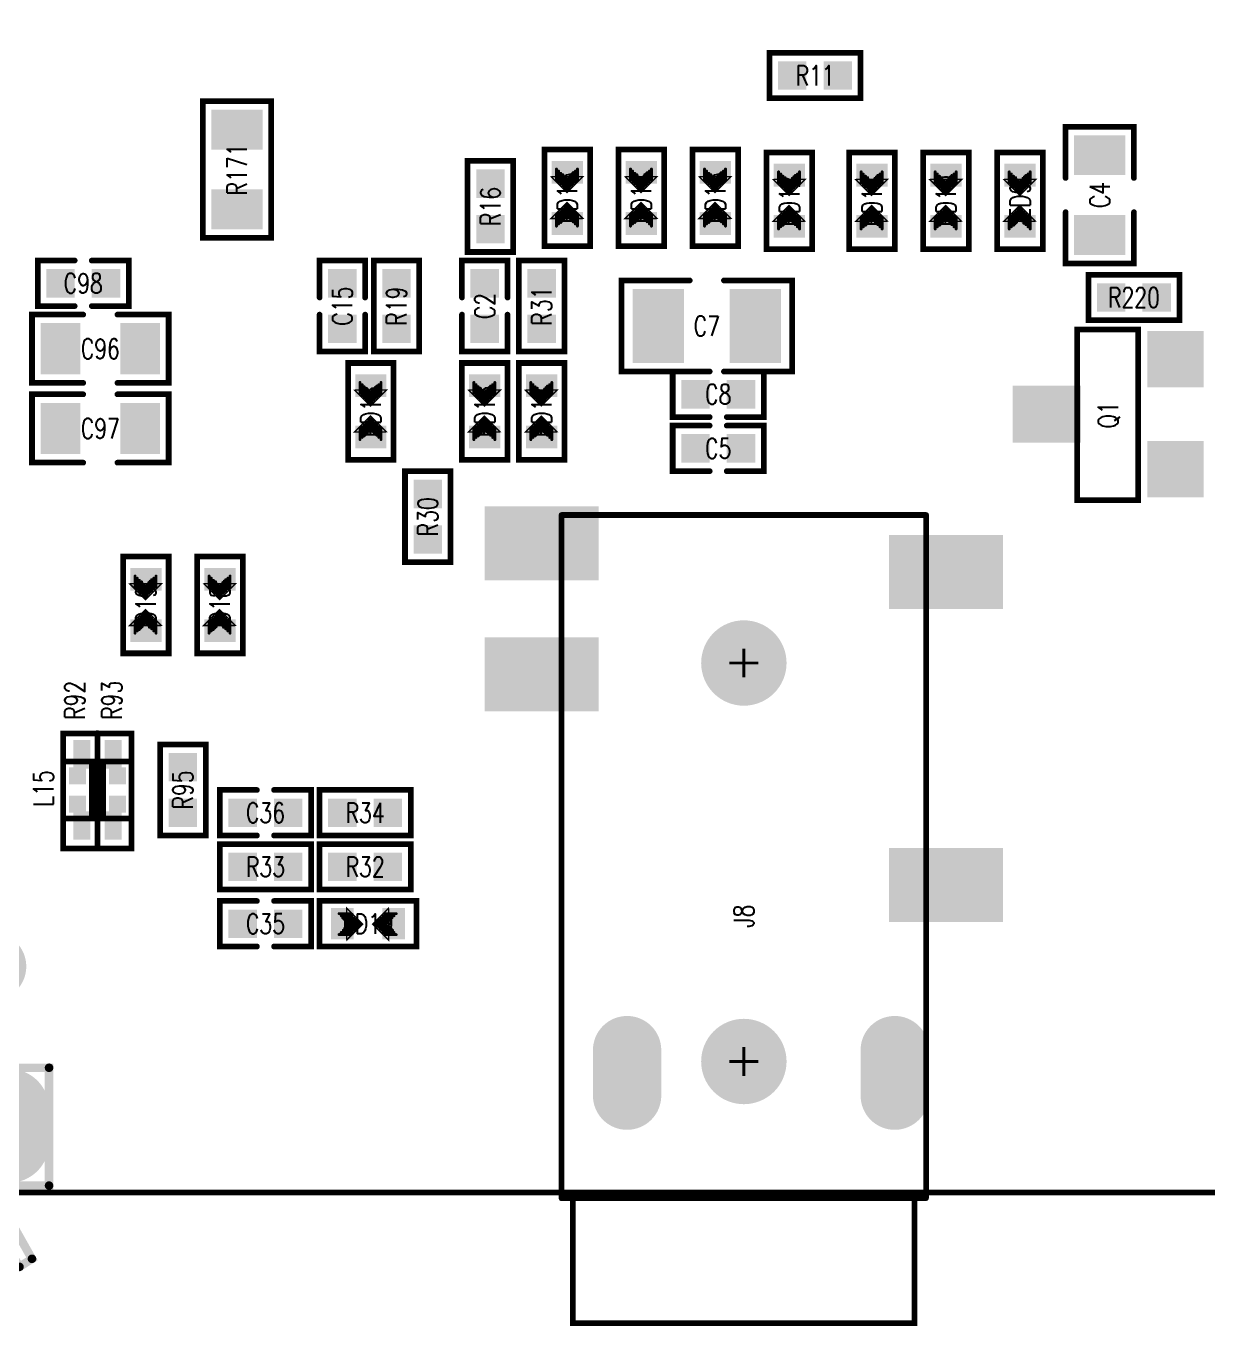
# Model space of a CAD drawing. Extents: x -4 to 157, y -7 to 87.
# Drawn here: x 108.4 to 129.15, y -5.87 to 16.97 of the extents above; entities that cross this region are included whole.
import ezdxf
from ezdxf.enums import TextEntityAlignment as Align

# ---------------------------------------------------------------- set-up
doc = ezdxf.new("R2010")
doc.units = 0
doc.linetypes.add('TRMIDX_0', pattern=[2, 1, 1])
doc.linetypes.add('TRMIDX_1', pattern=[2, 1, 1])
for name, color, linetype in [('BOARD_OUTLINE_00', 254, 'CONTINUOUS'), ('DRIL_NPLTE_THRU_01', 3, 'CONTINUOUS'), ('DRIL_NPLTE_THRU_02', 171, 'CONTINUOUS'), ('DRIL_NPLTE_THRU_03', 222, 'CONTINUOUS'), ('DRIL_NPLTE_THRU_04', 2, 'CONTINUOUS'), ('DRIL_PLTE_THRU_01', 3, 'CONTINUOUS'), ('DRIL_PLTE_THRU_02', 171, 'CONTINUOUS'), ('DRIL_PLTE_THRU_03', 222, 'CONTINUOUS'), ('DRIL_PLTE_THRU_04', 2, 'CONTINUOUS'), ('DRIL_SYMBOL', 254, 'CONTINUOUS'), ('PADS_BOT', 56, 'CONTINUOUS'), ('PADS_INNER', 96, 'CONTINUOUS'), ('PADS_TOP', 96, 'CONTINUOUS'), ('PART_NAME_126', 6, 'CONTINUOUS'), ('PART_TOP_2DLINE_126', 255, 'CONTINUOUS'), ('PART_TOP_COPPER_01', 255, 'CONTINUOUS')]:
    doc.layers.add(name, color=color, linetype=linetype)
doc.styles.add('W0$05', font='simplex', dxfattribs={"width": 0.75})

# ---------------------------------------------------------------- blocks, each defined once
blk = doc.blocks.new('BOARD_5')
at = {"layer": 'BOARD_OUTLINE_00', "const_width": 0.1}
blk.add_lwpolyline([(0, -3.5, -0.414214), (3.5, 0), (156.51, 0, -0.414214), (160.01, -3.5), (160.01, -86.52, -0.414214), (156.51, -90.02), (3.5, -90.02, -0.414214), (0, -86.52)], format="xyb", close=True, dxfattribs=at)
blk = doc.blocks.new('SMOOTH_0$1')
at = {"const_width": 0.05}
blk.add_lwpolyline([(-0.025, 0, 1), (0.025, 0, 1)], format="xyb", close=True, dxfattribs=at)
blk = doc.blocks.new('PART_BODY_TOP_275')
at = {"layer": 'PART_TOP_2DLINE_126', "const_width": 0.1}
for points in [[(-0.15, 0.4), (-0.8, 0.4), (-0.8, -0.4), (-0.15, -0.4)], [(0.15, -0.4), (0.8, -0.4), (0.8, 0.4), (0.15, 0.4)]]:
    blk.add_lwpolyline(points, dxfattribs=at)
at = {"layer": 'PART_TOP_2DLINE_126'}
for p in [(-0.8, 0.4), (-0.15, 0.4), (0.15, 0.4), (0.8, 0.4), (-0.8, -0.4), (-0.15, -0.4), (0.15, -0.4), (0.8, -0.4)]:
    blk.add_blockref('SMOOTH_0$1', p, dxfattribs=at)
blk = doc.blocks.new('DRIL_HOLE_0')
blk.add_lwpolyline([(0, 0, 1), (0, 0, 1)], format="xyb", close=True)
blk = doc.blocks.new('PAD_0')
blk.add_lwpolyline([(0, 0, 1), (0, 0, 1)], format="xyb", close=True)
blk = doc.blocks.new('PAD_11')
at = {"const_width": 0.5}
blk.add_lwpolyline([(-0.25, 0), (0.25, 0)], dxfattribs=at)
blk = doc.blocks.new('STK_TOP_7')
at = {"layer": 'DRIL_PLTE_THRU_01'}
blk.add_blockref('DRIL_HOLE_0', (0, 0), dxfattribs=at)
at = {"layer": 'DRIL_PLTE_THRU_02'}
blk.add_blockref('DRIL_HOLE_0', (0, 0), dxfattribs=at)
at = {"layer": 'DRIL_PLTE_THRU_03'}
blk.add_blockref('DRIL_HOLE_0', (0, 0), dxfattribs=at)
at = {"layer": 'DRIL_PLTE_THRU_04'}
blk.add_blockref('DRIL_HOLE_0', (0, 0), dxfattribs=at)
at = {"layer": 'PADS_BOT'}
blk.add_blockref('PAD_0', (0, 0), dxfattribs=at)
at = {"layer": 'PADS_INNER'}
blk.add_blockref('PAD_0', (0, 0), dxfattribs=at)
at = {"layer": 'PADS_TOP'}
blk.add_blockref('PAD_11', (0, 0), dxfattribs=at)
blk = doc.blocks.new('SYM_TOP_5')
for name, p in [('STK_TOP_7', (-0.4, 0)), ('PART_BODY_TOP_275', (0, 0)), ('STK_TOP_7', (0.4, 0))]:
    blk.add_blockref(name, p)
blk = doc.blocks.new('PART_TOP_78')
blk.add_blockref('SYM_TOP_5', (0, 0))
at = {"layer": 'PART_NAME_126', "style": 'W0$05', "width": 0.75}
blk.add_text('C35', height=0.35, rotation=180, dxfattribs=at).set_placement((0, 0), align=Align.MIDDLE_CENTER)
blk = doc.blocks.new('PART_TOP_79')
blk.add_blockref('SYM_TOP_5', (0, 0))
at = {"layer": 'PART_NAME_126', "style": 'W0$05', "width": 0.75}
blk.add_text('C36', height=0.35, rotation=180, dxfattribs=at).set_placement((0, 0), align=Align.MIDDLE_CENTER)
blk = doc.blocks.new('PART_BODY_TOP_278')
at = {"layer": 'PART_TOP_2DLINE_126', "const_width": 0.1}
for points in [[(-0.3, 0.6), (-1.2, 0.6), (-1.2, -0.6), (-0.3, -0.6)], [(0.3, -0.6), (1.2, -0.6), (1.2, 0.6), (0.3, 0.6)]]:
    blk.add_lwpolyline(points, dxfattribs=at)
at = {"layer": 'PART_TOP_2DLINE_126'}
for p in [(-1.2, 0.6), (-0.3, 0.6), (0.3, 0.6), (1.2, 0.6), (-1.2, -0.6), (-0.3, -0.6), (0.3, -0.6), (1.2, -0.6)]:
    blk.add_blockref('SMOOTH_0$1', p, dxfattribs=at)
blk = doc.blocks.new('PAD_14')
at = {"const_width": 0.7}
blk.add_lwpolyline([(-0.45, 0), (0.45, 0)], dxfattribs=at)
blk = doc.blocks.new('STK_TOP_10')
at = {"layer": 'DRIL_PLTE_THRU_01'}
blk.add_blockref('DRIL_HOLE_0', (0, 0), dxfattribs=at)
at = {"layer": 'DRIL_PLTE_THRU_02'}
blk.add_blockref('DRIL_HOLE_0', (0, 0), dxfattribs=at)
at = {"layer": 'DRIL_PLTE_THRU_03'}
blk.add_blockref('DRIL_HOLE_0', (0, 0), dxfattribs=at)
at = {"layer": 'DRIL_PLTE_THRU_04'}
blk.add_blockref('DRIL_HOLE_0', (0, 0), dxfattribs=at)
at = {"layer": 'PADS_BOT'}
blk.add_blockref('PAD_0', (0, 0), dxfattribs=at)
at = {"layer": 'PADS_INNER'}
blk.add_blockref('PAD_0', (0, 0), dxfattribs=at)
at = {"layer": 'PADS_TOP', "rotation": 90}
blk.add_blockref('PAD_14', (0, 0), dxfattribs=at)
blk = doc.blocks.new('SYM_TOP_8')
for name, p in [('STK_TOP_10', (-0.7, 0)), ('STK_TOP_10', (0.7, 0)), ('PART_BODY_TOP_278', (0, 0))]:
    blk.add_blockref(name, p)
blk = doc.blocks.new('PART_TOP_83')
blk.add_blockref('SYM_TOP_8', (0, 0))
at = {"layer": 'PART_NAME_126', "style": 'W0$05', "width": 0.75}
blk.add_text('C4', height=0.35, dxfattribs=at).set_placement((0, 0), align=Align.MIDDLE_CENTER)
blk = doc.blocks.new('PART_TOP_94')
blk.add_blockref('SYM_TOP_5', (0, 0))
at = {"layer": 'PART_NAME_126', "style": 'W0$05', "width": 0.75}
blk.add_text('C5', height=0.35, rotation=180, dxfattribs=at).set_placement((0, 0), align=Align.MIDDLE_CENTER)
blk = doc.blocks.new('PART_BODY_TOP_280')
at = {"layer": 'PART_TOP_2DLINE_126', "const_width": 0.1}
for points in [[(-0.3, 0.8), (-1.5, 0.8), (-1.5, -0.8), (-0.3, -0.8)], [(0.3, 0.8), (1.5, 0.8), (1.5, -0.8), (0.3, -0.8)]]:
    blk.add_lwpolyline(points, dxfattribs=at)
at = {"layer": 'PART_TOP_2DLINE_126'}
for p in [(-1.5, 0.8), (-0.3, 0.8), (0.3, 0.8), (1.5, 0.8), (-1.5, -0.8), (-0.3, -0.8), (0.3, -0.8), (1.5, -0.8)]:
    blk.add_blockref('SMOOTH_0$1', p, dxfattribs=at)
blk = doc.blocks.new('PAD_15')
at = {"const_width": 0.9}
blk.add_lwpolyline([(-0.65, 0), (0.65, 0)], dxfattribs=at)
blk = doc.blocks.new('STK_TOP_12')
at = {"layer": 'DRIL_PLTE_THRU_01'}
blk.add_blockref('DRIL_HOLE_0', (0, 0), dxfattribs=at)
at = {"layer": 'DRIL_PLTE_THRU_02'}
blk.add_blockref('DRIL_HOLE_0', (0, 0), dxfattribs=at)
at = {"layer": 'DRIL_PLTE_THRU_03'}
blk.add_blockref('DRIL_HOLE_0', (0, 0), dxfattribs=at)
at = {"layer": 'DRIL_PLTE_THRU_04'}
blk.add_blockref('DRIL_HOLE_0', (0, 0), dxfattribs=at)
at = {"layer": 'PADS_BOT'}
blk.add_blockref('PAD_0', (0, 0), dxfattribs=at)
at = {"layer": 'PADS_INNER'}
blk.add_blockref('PAD_0', (0, 0), dxfattribs=at)
at = {"layer": 'PADS_TOP', "rotation": 90}
blk.add_blockref('PAD_15', (0, 0), dxfattribs=at)
blk = doc.blocks.new('SYM_TOP_10')
for name, p in [('STK_TOP_12', (-0.85, 0)), ('STK_TOP_12', (0.85, 0)), ('PART_BODY_TOP_280', (0, 0))]:
    blk.add_blockref(name, p)
blk = doc.blocks.new('PART_TOP_110')
blk.add_blockref('SYM_TOP_10', (0, 0))
at = {"layer": 'PART_NAME_126', "style": 'W0$05', "width": 0.75}
blk.add_text('C7', height=0.35, rotation=180, dxfattribs=at).set_placement((0, 0), align=Align.MIDDLE_CENTER)
blk = doc.blocks.new('PART_TOP_113')
blk.add_blockref('SYM_TOP_5', (0, 0))
at = {"layer": 'PART_NAME_126', "style": 'W0$05', "width": 0.75}
blk.add_text('C8', height=0.35, rotation=180, dxfattribs=at).set_placement((0, 0), align=Align.MIDDLE_CENTER)
blk = doc.blocks.new('PART_TOP_127')
blk.add_blockref('SYM_TOP_8', (0, 0))
at = {"layer": 'PART_NAME_126', "style": 'W0$05', "width": 0.75}
blk.add_text('C96', height=0.35, dxfattribs=at).set_placement((0, 0), align=Align.MIDDLE_CENTER)
blk = doc.blocks.new('PART_TOP_128')
blk.add_blockref('SYM_TOP_8', (0, 0))
at = {"layer": 'PART_NAME_126', "style": 'W0$05', "width": 0.75}
blk.add_text('C97', height=0.35, dxfattribs=at).set_placement((0, 0), align=Align.MIDDLE_CENTER)
blk = doc.blocks.new('PART_TOP_129')
blk.add_blockref('SYM_TOP_5', (0, 0))
at = {"layer": 'PART_NAME_126', "style": 'W0$05', "width": 0.75}
blk.add_text('C98', height=0.35, dxfattribs=at).set_placement((0, 0), align=Align.MIDDLE_CENTER)
blk = doc.blocks.new('SMOOTH_0$0254')
at = {"const_width": 0.0127}
blk.add_lwpolyline([(-0.00635, 0, 1), (0.00635, 0, 1)], format="xyb", close=True, dxfattribs=at)
blk = doc.blocks.new('SMOOTH_0$0508')
at = {"const_width": 0.0254}
blk.add_lwpolyline([(-0.0127, 0, 1), (0.0127, 0, 1)], format="xyb", close=True, dxfattribs=at)
blk = doc.blocks.new('PART_BODY_TOP_283')
at = {"layer": 'PART_TOP_2DLINE_126', "const_width": 0.1}
blk.add_lwpolyline([(0.85, -0.4), (0.85, 0.4), (-0.85, 0.4), (-0.85, -0.4)], close=True, dxfattribs=at)
at = {"layer": 'PART_TOP_COPPER_01', "linetype": 'TRMIDX_0', "const_width": 0.0254}
for points in [[(-0.3556, -0.2667), (-0.08255, 0.00635), (-0.36195, 0.28575), (-0.36195, -0.254), (-0.3556, -0.254)], [(-0.3048, -0.1651), (-0.1397, 0), (-0.31115, 0.17145), (-0.31115, -0.1524), (-0.3048, -0.1524)]]:
    blk.add_lwpolyline(points, close=True, dxfattribs=at)
at = {"layer": 'PART_TOP_COPPER_01', "linetype": 'TRMIDX_1', "const_width": 0.0254}
for points in [[(0.3683, 0.2794), (0.09525, 0.00635), (0.37465, -0.27305), (0.37465, 0.2667), (0.3683, 0.2667)], [(0.3175, 0.1778), (0.1524, 0.0127), (0.32385, -0.15875), (0.32385, 0.1651), (0.3175, 0.1651)]]:
    blk.add_lwpolyline(points, close=True, dxfattribs=at)
at = {"layer": 'PART_TOP_COPPER_01', "linetype": 'TRMIDX_0', "const_width": 0.0508}
for points in [[(-0.3048, 0.1905), (-0.4953, 0.1905)], [(-0.2667, 0.1524), (-0.4572, 0.1524)], [(-0.2413, 0.1143), (-0.4318, 0.1143)], [(-0.2159, 0.0889), (-0.4064, 0.0889)], [(-0.1905, 0.0635), (-0.381, 0.0635)], [(-0.1524, 0.0381), (-0.3429, 0.0381)], [(-0.1397, -0.0127), (-0.3302, -0.0127)], [(-0.127, 0.0127), (-0.3175, 0.0127)], [(-0.3048, -0.1778), (-0.4953, -0.1778)], [(-0.2667, -0.1397), (-0.4572, -0.1397)], [(-0.2286, -0.1016), (-0.4191, -0.1016)], [(-0.2032, -0.0635), (-0.3937, -0.0635)], [(-0.1651, -0.0381), (-0.3556, -0.0381)]]:
    blk.add_lwpolyline(points, dxfattribs=at)
at = {"layer": 'PART_TOP_COPPER_01', "linetype": 'TRMIDX_1', "const_width": 0.0508}
for points in [[(0.1397, 0), (0.3302, 0)], [(0.1524, 0.0254), (0.3429, 0.0254)], [(0.1651, -0.0254), (0.3556, -0.0254)], [(0.1778, 0.0508), (0.3683, 0.0508)], [(0.2159, 0.0762), (0.4064, 0.0762)], [(0.2413, 0.1143), (0.4318, 0.1143)], [(0.2794, 0.1524), (0.4699, 0.1524)], [(0.3175, 0.1905), (0.508, 0.1905)], [(0.2032, -0.0508), (0.3937, -0.0508)], [(0.2286, -0.0762), (0.4191, -0.0762)], [(0.254, -0.1016), (0.4445, -0.1016)], [(0.2794, -0.1397), (0.4699, -0.1397)], [(0.3175, -0.1778), (0.508, -0.1778)]]:
    blk.add_lwpolyline(points, dxfattribs=at)
at = {"layer": 'PART_TOP_2DLINE_126'}
for p in [(-0.85, 0.4), (0.85, 0.4), (-0.85, -0.4), (0.85, -0.4)]:
    blk.add_blockref('SMOOTH_0$1', p, dxfattribs=at)
at = {"layer": 'PART_TOP_COPPER_01'}
for name, p in [('SMOOTH_0$0254', (-0.36195, 0.28575)), ('SMOOTH_0$0254', (0.3683, 0.2794)), ('SMOOTH_0$0254', (0.3683, 0.2667)), ('SMOOTH_0$0254', (0.37465, 0.2667)), ('SMOOTH_0$0508', (-0.4953, 0.1905)), ('SMOOTH_0$0508', (-0.4572, 0.1524)), ('SMOOTH_0$0508', (-0.4318, 0.1143)), ('SMOOTH_0$0508', (-0.4064, 0.0889)), ('SMOOTH_0$0508', (-0.381, 0.0635)), ('SMOOTH_0$0508', (-0.3429, 0.0381)), ('SMOOTH_0$0508', (-0.3302, -0.0127)), ('SMOOTH_0$0508', (-0.3175, 0.0127)), ('SMOOTH_0$0508', (-0.3048, 0.1905)), ('SMOOTH_0$0254', (-0.31115, 0.17145)), ('SMOOTH_0$0508', (-0.2667, 0.1524)), ('SMOOTH_0$0508', (-0.2413, 0.1143)), ('SMOOTH_0$0508', (-0.2159, 0.0889)), ('SMOOTH_0$0508', (-0.1905, 0.0635)), ('SMOOTH_0$0508', (-0.1524, 0.0381)), ('SMOOTH_0$0508', (-0.1397, -0.0127)), ('SMOOTH_0$0508', (-0.127, 0.0127)), ('SMOOTH_0$0254', (-0.1397, 0)), ('SMOOTH_0$0254', (-0.08255, 0.00635)), ('SMOOTH_0$0254', (0.09525, 0.00635)), ('SMOOTH_0$0508', (0.1397, 0)), ('SMOOTH_0$0508', (0.1524, 0.0254)), ('SMOOTH_0$0254', (0.1524, 0.0127)), ('SMOOTH_0$0508', (0.1651, -0.0254)), ('SMOOTH_0$0508', (0.1778, 0.0508)), ('SMOOTH_0$0508', (0.2159, 0.0762)), ('SMOOTH_0$0508', (0.2413, 0.1143)), ('SMOOTH_0$0508', (0.2794, 0.1524)), ('SMOOTH_0$0508', (0.3175, 0.1905)), ('SMOOTH_0$0254', (0.3175, 0.1778)), ('SMOOTH_0$0254', (0.3175, 0.1651)), ('SMOOTH_0$0508', (0.3302, 0)), ('SMOOTH_0$0254', (0.32385, 0.1651)), ('SMOOTH_0$0508', (0.3429, 0.0254)), ('SMOOTH_0$0508', (0.3556, -0.0254)), ('SMOOTH_0$0508', (0.3683, 0.0508)), ('SMOOTH_0$0508', (0.4064, 0.0762)), ('SMOOTH_0$0508', (0.4318, 0.1143)), ('SMOOTH_0$0508', (0.4699, 0.1524)), ('SMOOTH_0$0508', (0.508, 0.1905)), ('SMOOTH_0$0508', (-0.4953, -0.1778)), ('SMOOTH_0$0508', (-0.4572, -0.1397)), ('SMOOTH_0$0508', (-0.4191, -0.1016)), ('SMOOTH_0$0508', (-0.3937, -0.0635)), ('SMOOTH_0$0508', (-0.3556, -0.0381)), ('SMOOTH_0$0508', (-0.3048, -0.1778)), ('SMOOTH_0$0254', (-0.31115, -0.1524)), ('SMOOTH_0$0254', (-0.3048, -0.1524)), ('SMOOTH_0$0254', (-0.3048, -0.1651)), ('SMOOTH_0$0508', (-0.2667, -0.1397)), ('SMOOTH_0$0508', (-0.2286, -0.1016)), ('SMOOTH_0$0508', (-0.2032, -0.0635)), ('SMOOTH_0$0508', (-0.1651, -0.0381)), ('SMOOTH_0$0508', (0.2032, -0.0508)), ('SMOOTH_0$0508', (0.2286, -0.0762)), ('SMOOTH_0$0508', (0.254, -0.1016)), ('SMOOTH_0$0508', (0.2794, -0.1397)), ('SMOOTH_0$0508', (0.3175, -0.1778)), ('SMOOTH_0$0254', (0.32385, -0.15875)), ('SMOOTH_0$0508', (0.3937, -0.0508)), ('SMOOTH_0$0508', (0.4191, -0.0762)), ('SMOOTH_0$0508', (0.4445, -0.1016)), ('SMOOTH_0$0508', (0.4699, -0.1397)), ('SMOOTH_0$0508', (0.508, -0.1778)), ('SMOOTH_0$0254', (-0.36195, -0.254)), ('SMOOTH_0$0254', (-0.3556, -0.254)), ('SMOOTH_0$0254', (-0.3556, -0.2667)), ('SMOOTH_0$0254', (0.37465, -0.27305))]:
    blk.add_blockref(name, p, dxfattribs=at)
blk = doc.blocks.new('PAD_18')
at = {"const_width": 0.4}
blk.add_lwpolyline([(-0.275, 0), (0.275, 0)], dxfattribs=at)
blk = doc.blocks.new('STK_TOP_15')
at = {"layer": 'DRIL_PLTE_THRU_01'}
blk.add_blockref('DRIL_HOLE_0', (0, 0), dxfattribs=at)
at = {"layer": 'DRIL_PLTE_THRU_02'}
blk.add_blockref('DRIL_HOLE_0', (0, 0), dxfattribs=at)
at = {"layer": 'DRIL_PLTE_THRU_03'}
blk.add_blockref('DRIL_HOLE_0', (0, 0), dxfattribs=at)
at = {"layer": 'DRIL_PLTE_THRU_04'}
blk.add_blockref('DRIL_HOLE_0', (0, 0), dxfattribs=at)
at = {"layer": 'PADS_BOT'}
blk.add_blockref('PAD_0', (0, 0), dxfattribs=at)
at = {"layer": 'PADS_INNER'}
blk.add_blockref('PAD_0', (0, 0), dxfattribs=at)
at = {"layer": 'PADS_TOP', "rotation": 90}
blk.add_blockref('PAD_18', (0, 0), dxfattribs=at)
blk = doc.blocks.new('SYM_TOP_13')
for name, p in [('STK_TOP_15', (-0.45, 0)), ('STK_TOP_15', (0.45, 0)), ('PART_BODY_TOP_283', (0, 0))]:
    blk.add_blockref(name, p)
blk = doc.blocks.new('PART_TOP_141')
blk.add_blockref('SYM_TOP_13', (0, 0))
at = {"layer": 'PART_NAME_126', "style": 'W0$05', "width": 0.75}
blk.add_text('D18', height=0.35, dxfattribs=at).set_placement((0, 0), align=Align.MIDDLE_CENTER)
blk = doc.blocks.new('PART_TOP_142')
blk.add_blockref('SYM_TOP_13', (0, 0))
at = {"layer": 'PART_NAME_126', "style": 'W0$05', "width": 0.75}
blk.add_text('D19', height=0.35, dxfattribs=at).set_placement((0, 0), align=Align.MIDDLE_CENTER)
blk = doc.blocks.new('PART_TOP_180')
blk.add_blockref('SYM_TOP_13', (0, 0))
at = {"layer": 'PART_NAME_126', "style": 'W0$05', "width": 0.75}
blk.add_text('ED16', height=0.35, dxfattribs=at).set_placement((0, 0), align=Align.MIDDLE_CENTER)
blk = doc.blocks.new('PART_TOP_181')
blk.add_blockref('SYM_TOP_13', (0, 0))
at = {"layer": 'PART_NAME_126', "style": 'W0$05', "width": 0.75}
blk.add_text('ED17', height=0.35, dxfattribs=at).set_placement((0, 0), align=Align.MIDDLE_CENTER)
blk = doc.blocks.new('PART_TOP_182')
blk.add_blockref('SYM_TOP_13', (0, 0))
at = {"layer": 'PART_NAME_126', "style": 'W0$05', "width": 0.75}
blk.add_text('ED18', height=0.35, dxfattribs=at).set_placement((0, 0), align=Align.MIDDLE_CENTER)
blk = doc.blocks.new('PART_TOP_183')
blk.add_blockref('SYM_TOP_13', (0, 0))
at = {"layer": 'PART_NAME_126', "style": 'W0$05', "width": 0.75}
blk.add_text('ED19', height=0.35, rotation=180, dxfattribs=at).set_placement((0, 0), align=Align.MIDDLE_CENTER)
blk = doc.blocks.new('SMOOTH_0$15011')
at = {"const_width": 0.0751}
blk.add_lwpolyline([(-0.038, 0, 1), (0.038, 0, 1)], format="xyb", close=True, dxfattribs=at)
blk = doc.blocks.new('PART_BODY_TOP_296')
at = {"layer": 'PART_TOP_2DLINE_126', "const_width": 0.15}
blk.add_lwpolyline([(-1.601, 1.27, 1), (-1.033, 1.27, 1)], format="xyb", close=True, dxfattribs=at)
blk.add_lwpolyline([(-3.625, -0.01), (3.625, -0.01), (3.625, -1.78), (4.3, -1.78), (4.3, -3.85), (3.625, -3.85), (3.625, -4.51), (-3.625, -4.51), (-3.625, -3.85), (-4.3, -3.85), (-4.3, -1.77), (-3.625, -1.77)], close=True, dxfattribs=at)
blk.add_lwpolyline([(-3.63, -4.54), (-3.95, -5.127), (-3.736, -5.249), (-3.341, -4.55), (-3.112, -4.55), (-3.11, -5.1), (-2.911, -5.25), (2.949, -5.25), (3.14, -5.1), (3.14, -4.542), (3.349, -4.539), (3.78, -5.277), (3.999, -5.136), (3.67, -4.554)], dxfattribs=at)
at = {"layer": 'PART_TOP_2DLINE_126'}
for p in [(-3.625, -0.01), (3.625, -0.01), (-4.3, -1.77), (-3.625, -1.77), (3.625, -1.78), (4.3, -1.78), (-4.3, -3.85), (-3.625, -3.85), (3.625, -3.85), (4.3, -3.85), (-3.63, -4.54), (-3.625, -4.51), (-3.341, -4.55), (-3.112, -4.55), (3.14, -4.542), (3.349, -4.539), (3.625, -4.51), (3.67, -4.554), (-3.95, -5.127), (-3.736, -5.249), (-3.11, -5.1), (-2.911, -5.25), (2.949, -5.25), (3.14, -5.1), (3.78, -5.277), (3.999, -5.136)]:
    blk.add_blockref('SMOOTH_0$15011', p, dxfattribs=at)
blk = doc.blocks.new('PAD_37')
at = {"const_width": 0.4}
blk.add_lwpolyline([(-0.75, 0), (0.75, 0)], dxfattribs=at)
blk = doc.blocks.new('STK_TOP_31')
at = {"layer": 'DRIL_NPLTE_THRU_01'}
blk.add_blockref('DRIL_HOLE_0', (0, 0), dxfattribs=at)
at = {"layer": 'DRIL_NPLTE_THRU_02'}
blk.add_blockref('DRIL_HOLE_0', (0, 0), dxfattribs=at)
at = {"layer": 'DRIL_NPLTE_THRU_03'}
blk.add_blockref('DRIL_HOLE_0', (0, 0), dxfattribs=at)
at = {"layer": 'DRIL_NPLTE_THRU_04'}
blk.add_blockref('DRIL_HOLE_0', (0, 0), dxfattribs=at)
at = {"layer": 'PADS_BOT'}
blk.add_blockref('PAD_0', (0, 0), dxfattribs=at)
at = {"layer": 'PADS_INNER'}
blk.add_blockref('PAD_0', (0, 0), dxfattribs=at)
at = {"layer": 'PADS_TOP', "rotation": 90}
blk.add_blockref('PAD_37', (0, 0), dxfattribs=at)
blk = doc.blocks.new('DRIL_SYMBOL_0$7')
at = {"layer": 'DRIL_SYMBOL', "const_width": 0.0508}
for points in [[(0, -0.254), (0, 0.254)], [(-0.254, 0), (0.254, 0)]]:
    blk.add_lwpolyline(points, dxfattribs=at)
blk = doc.blocks.new('DRIL_HOLE_0$7')
at = {"const_width": 0.35}
blk.add_lwpolyline([(-0.175, 0, 1), (0.175, 0, 1)], format="xyb", close=True, dxfattribs=at)
blk.add_blockref('DRIL_SYMBOL_0$7', (0, 0))
blk = doc.blocks.new('PAD_38')
at = {"const_width": 0.6}
blk.add_lwpolyline([(0, -0.3), (0, -0.3, 1), (0, 0.3), (0, 0.3, 1)], format="xyb", close=True, dxfattribs=at)
blk = doc.blocks.new('STK_TOP_32')
at = {"layer": 'DRIL_PLTE_THRU_01'}
blk.add_blockref('DRIL_HOLE_0$7', (0, 0), dxfattribs=at)
at = {"layer": 'DRIL_PLTE_THRU_02'}
blk.add_blockref('DRIL_HOLE_0$7', (0, 0), dxfattribs=at)
at = {"layer": 'DRIL_PLTE_THRU_03'}
blk.add_blockref('DRIL_HOLE_0$7', (0, 0), dxfattribs=at)
at = {"layer": 'DRIL_PLTE_THRU_04'}
blk.add_blockref('DRIL_HOLE_0$7', (0, 0), dxfattribs=at)
at = {"layer": 'PADS_BOT'}
blk.add_blockref('PAD_38', (0, 0), dxfattribs=at)
at = {"layer": 'PADS_INNER'}
blk.add_blockref('PAD_38', (0, 0), dxfattribs=at)
at = {"layer": 'PADS_TOP'}
blk.add_blockref('PAD_38', (0, 0), dxfattribs=at)
blk = doc.blocks.new('DRIL_SLOT_0004300059000000900')
at = {"const_width": 0.55}
blk.add_lwpolyline([(0.275, -0.2), (0.275, 0.2, 1), (-0.275, 0.2), (-0.275, -0.2, 1)], format="xyb", close=True, dxfattribs=at)
blk = doc.blocks.new('PAD_39')
at = {"const_width": 0.7}
blk.add_lwpolyline([(-0.3, -0.35), (0.3, -0.35, 1), (0.3, 0.35), (-0.3, 0.35, 1)], format="xyb", close=True, dxfattribs=at)
blk = doc.blocks.new('STK_TOP_33')
at = {"layer": 'DRIL_PLTE_THRU_01'}
blk.add_blockref('DRIL_SLOT_0004300059000000900', (0, 0), dxfattribs=at)
at = {"layer": 'DRIL_PLTE_THRU_02'}
blk.add_blockref('DRIL_SLOT_0004300059000000900', (0, 0), dxfattribs=at)
at = {"layer": 'DRIL_PLTE_THRU_03'}
blk.add_blockref('DRIL_SLOT_0004300059000000900', (0, 0), dxfattribs=at)
at = {"layer": 'DRIL_PLTE_THRU_04'}
blk.add_blockref('DRIL_SLOT_0004300059000000900', (0, 0), dxfattribs=at)
at = {"layer": 'PADS_BOT', "rotation": 90}
blk.add_blockref('PAD_39', (0, 0), dxfattribs=at)
at = {"layer": 'PADS_INNER', "rotation": 90}
blk.add_blockref('PAD_39', (0, 0), dxfattribs=at)
at = {"layer": 'PADS_TOP', "rotation": 90}
blk.add_blockref('PAD_39', (0, 0), dxfattribs=at)
blk = doc.blocks.new('PAD_40')
at = {"const_width": 1.5}
blk.add_lwpolyline([(-1, 0), (1, 0)], dxfattribs=at)
blk = doc.blocks.new('STK_TOP_34')
at = {"layer": 'DRIL_NPLTE_THRU_01'}
blk.add_blockref('DRIL_HOLE_0', (0, 0), dxfattribs=at)
at = {"layer": 'DRIL_NPLTE_THRU_02'}
blk.add_blockref('DRIL_HOLE_0', (0, 0), dxfattribs=at)
at = {"layer": 'DRIL_NPLTE_THRU_03'}
blk.add_blockref('DRIL_HOLE_0', (0, 0), dxfattribs=at)
at = {"layer": 'DRIL_NPLTE_THRU_04'}
blk.add_blockref('DRIL_HOLE_0', (0, 0), dxfattribs=at)
at = {"layer": 'PADS_BOT'}
blk.add_blockref('PAD_0', (0, 0), dxfattribs=at)
at = {"layer": 'PADS_INNER'}
blk.add_blockref('PAD_0', (0, 0), dxfattribs=at)
at = {"layer": 'PADS_TOP'}
blk.add_blockref('PAD_40', (0, 0), dxfattribs=at)
blk = doc.blocks.new('PAD_41')
at = {"const_width": 0.35}
blk.add_lwpolyline([(0, -0.175, 1), (0, 0.175, 1)], format="xyb", close=True, dxfattribs=at)
blk = doc.blocks.new('STK_TOP_35')
at = {"layer": 'DRIL_NPLTE_THRU_01'}
blk.add_blockref('DRIL_HOLE_0$7', (0, 0), dxfattribs=at)
at = {"layer": 'DRIL_NPLTE_THRU_02'}
blk.add_blockref('DRIL_HOLE_0$7', (0, 0), dxfattribs=at)
at = {"layer": 'DRIL_NPLTE_THRU_03'}
blk.add_blockref('DRIL_HOLE_0$7', (0, 0), dxfattribs=at)
at = {"layer": 'DRIL_NPLTE_THRU_04'}
blk.add_blockref('DRIL_HOLE_0$7', (0, 0), dxfattribs=at)
at = {"layer": 'PADS_BOT'}
blk.add_blockref('PAD_41', (0, 0), dxfattribs=at)
at = {"layer": 'PADS_INNER'}
blk.add_blockref('PAD_41', (0, 0), dxfattribs=at)
at = {"layer": 'PADS_TOP'}
blk.add_blockref('PAD_41', (0, 0), dxfattribs=at)
blk = doc.blocks.new('SYM_TOP_26')
for name, p in [('PART_BODY_TOP_296', (0, 0)), ('STK_TOP_31', (-1.3, 0.2)), ('STK_TOP_31', (-0.65, 0.2)), ('STK_TOP_31', (0, 0.2)), ('STK_TOP_31', (0.65, 0.2)), ('STK_TOP_31', (1.3, 0.2)), ('STK_TOP_32', (-3.3, 0)), ('STK_TOP_32', (3.3, 0)), ('STK_TOP_35', (-1.95, -0.9)), ('STK_TOP_35', (1.95, -0.9)), ('STK_TOP_33', (-3.6, -2.8)), ('STK_TOP_33', (3.6, -2.8)), ('STK_TOP_34', (-1.6, -2.8)), ('STK_TOP_34', (1.6, -2.8))]:
    blk.add_blockref(name, p)
blk = doc.blocks.new('PART_TOP_193')
blk.add_blockref('SYM_TOP_26', (0, 0))
at = {"layer": 'PART_NAME_126', "style": 'W0$05', "width": 0.75}
blk.add_text('J16', height=0.35, dxfattribs=at).set_placement((0, -1.861594), align=Align.MIDDLE_CENTER)
blk = doc.blocks.new('PART_BODY_TOP_302')
at = {"layer": 'PART_TOP_2DLINE_126', "const_width": 0.1}
for points in [[(-2.403, 3.2), (9.599, 3.2)], [(-2.4, 3.201), (-2.4, -3.197)], [(9.6, 3.201), (9.6, -3.198)], [(-2.39, -3.2), (9.6, -3.2)]]:
    blk.add_lwpolyline(points, dxfattribs=at)
blk.add_lwpolyline([(-4.596, 3.005), (-2.396, 3.005), (-2.396, -2.995), (-4.596, -2.995)], close=True, dxfattribs=at)
at = {"layer": 'PART_TOP_2DLINE_126'}
for p in [(-2.403, 3.2), (-2.4, 3.201), (9.599, 3.2), (9.6, 3.201), (-4.596, 3.005), (-2.396, 3.005), (-4.596, -2.995), (-2.396, -2.995), (-2.4, -3.197), (-2.39, -3.2), (9.6, -3.198), (9.6, -3.2)]:
    blk.add_blockref('SMOOTH_0$1', p, dxfattribs=at)
blk = doc.blocks.new('DRIL_SYMBOL_1$5')
at = {"layer": 'DRIL_SYMBOL', "const_width": 0.0508}
for points in [[(0, -0.254), (0, 0.254)], [(-0.254, 0), (0.254, 0)]]:
    blk.add_lwpolyline(points, dxfattribs=at)
blk = doc.blocks.new('DRIL_HOLE_1$5')
at = {"const_width": 0.75}
blk.add_lwpolyline([(-0.375, 0, 1), (0.375, 0, 1)], format="xyb", close=True, dxfattribs=at)
blk.add_blockref('DRIL_SYMBOL_1$5', (0, 0))
blk = doc.blocks.new('PAD_16')
at = {"const_width": 0.75}
blk.add_lwpolyline([(0, -0.375, 1), (0, 0.375, 1)], format="xyb", close=True, dxfattribs=at)
blk = doc.blocks.new('STK_TOP_50')
at = {"layer": 'DRIL_PLTE_THRU_01'}
blk.add_blockref('DRIL_HOLE_1$5', (0, 0), dxfattribs=at)
at = {"layer": 'DRIL_PLTE_THRU_02'}
blk.add_blockref('DRIL_HOLE_1$5', (0, 0), dxfattribs=at)
at = {"layer": 'DRIL_PLTE_THRU_03'}
blk.add_blockref('DRIL_HOLE_1$5', (0, 0), dxfattribs=at)
at = {"layer": 'DRIL_PLTE_THRU_04'}
blk.add_blockref('DRIL_HOLE_1$5', (0, 0), dxfattribs=at)
at = {"layer": 'PADS_BOT'}
blk.add_blockref('PAD_16', (0, 0), dxfattribs=at)
at = {"layer": 'PADS_INNER'}
blk.add_blockref('PAD_16', (0, 0), dxfattribs=at)
at = {"layer": 'PADS_TOP'}
blk.add_blockref('PAD_16', (0, 0), dxfattribs=at)
blk = doc.blocks.new('DRIL_SLOT_0002700059000000000')
at = {"const_width": 0.3429}
blk.add_lwpolyline([(-0.4064, -0.17145), (0.4064, -0.17145, 1), (0.4064, 0.17145), (-0.4064, 0.17145, 1)], format="xyb", close=True, dxfattribs=at)
blk = doc.blocks.new('PAD_55')
at = {"const_width": 0.4}
blk.add_lwpolyline([(-0.4, -0.2), (0.4, -0.2, 1), (0.4, 0.2), (-0.4, 0.2, 1)], format="xyb", close=True, dxfattribs=at)
blk = doc.blocks.new('PAD_56')
at = {"const_width": 0.6}
blk.add_lwpolyline([(-0.4, -0.3), (0.4, -0.3, 1), (0.4, 0.3), (-0.4, 0.3, 1)], format="xyb", close=True, dxfattribs=at)
blk = doc.blocks.new('STK_TOP_51')
at = {"layer": 'DRIL_PLTE_THRU_01'}
blk.add_blockref('DRIL_SLOT_0002700059000000000', (0, 0), dxfattribs=at)
at = {"layer": 'DRIL_PLTE_THRU_02'}
blk.add_blockref('DRIL_SLOT_0002700059000000000', (0, 0), dxfattribs=at)
at = {"layer": 'DRIL_PLTE_THRU_03'}
blk.add_blockref('DRIL_SLOT_0002700059000000000', (0, 0), dxfattribs=at)
at = {"layer": 'DRIL_PLTE_THRU_04'}
blk.add_blockref('DRIL_SLOT_0002700059000000000', (0, 0), dxfattribs=at)
at = {"layer": 'PADS_BOT'}
blk.add_blockref('PAD_56', (0, 0), dxfattribs=at)
at = {"layer": 'PADS_INNER'}
blk.add_blockref('PAD_55', (0, 0), dxfattribs=at)
at = {"layer": 'PADS_TOP'}
blk.add_blockref('PAD_56', (0, 0), dxfattribs=at)
blk = doc.blocks.new('PAD_57')
at = {"const_width": 1.3}
blk.add_lwpolyline([(-1, 0), (1, 0)], dxfattribs=at)
blk = doc.blocks.new('STK_TOP_49')
at = {"layer": 'DRIL_PLTE_THRU_01'}
blk.add_blockref('DRIL_HOLE_0', (0, 0), dxfattribs=at)
at = {"layer": 'DRIL_PLTE_THRU_02'}
blk.add_blockref('DRIL_HOLE_0', (0, 0), dxfattribs=at)
at = {"layer": 'DRIL_PLTE_THRU_03'}
blk.add_blockref('DRIL_HOLE_0', (0, 0), dxfattribs=at)
at = {"layer": 'DRIL_PLTE_THRU_04'}
blk.add_blockref('DRIL_HOLE_0', (0, 0), dxfattribs=at)
at = {"layer": 'PADS_BOT'}
blk.add_blockref('PAD_0', (0, 0), dxfattribs=at)
at = {"layer": 'PADS_INNER'}
blk.add_blockref('PAD_0', (0, 0), dxfattribs=at)
at = {"layer": 'PADS_TOP', "rotation": 90}
blk.add_blockref('PAD_57', (0, 0), dxfattribs=at)
blk = doc.blocks.new('SYM_TOP_32')
for name, p in [('STK_TOP_49', (6.8, 3.55)), ('STK_TOP_49', (9.1, 3.55)), ('PART_BODY_TOP_302', (0, 0)), ('STK_TOP_51', (-0.2, 2.05)), ('STK_TOP_50', (0, 0)), ('STK_TOP_50', (7, 0)), ('STK_TOP_51', (-0.2, -2.65)), ('STK_TOP_49', (3.1, -3.55)), ('STK_TOP_49', (8.6, -3.55))]:
    blk.add_blockref(name, p)
blk = doc.blocks.new('PART_TOP_198')
blk.add_blockref('SYM_TOP_32', (0, 0))
at = {"layer": 'PART_NAME_126', "style": 'W0$05', "width": 0.75}
blk.add_text('J8', height=0.35, dxfattribs=at).set_placement((2.552, 0), align=Align.MIDDLE_CENTER)
blk = doc.blocks.new('PART_BODY_TOP_309')
at = {"layer": 'PART_TOP_2DLINE_126', "const_width": 0.1}
blk.add_lwpolyline([(1.489, -0.473), (-1.511, -0.473), (-1.511, 0.595), (1.489, 0.595)], close=True, dxfattribs=at)
at = {"layer": 'PART_TOP_2DLINE_126'}
for p in [(-1.511, 0.595), (1.489, 0.595), (-1.511, -0.473), (1.489, -0.473)]:
    blk.add_blockref('SMOOTH_0$1', p, dxfattribs=at)
blk = doc.blocks.new('PAD_63')
at = {"const_width": 0.9906}
blk.add_lwpolyline([(-0.4953, 0), (0.4953, 0)], dxfattribs=at)
blk = doc.blocks.new('STK_TOP_57')
at = {"layer": 'DRIL_PLTE_THRU_01'}
blk.add_blockref('DRIL_HOLE_0', (0, 0), dxfattribs=at)
at = {"layer": 'DRIL_PLTE_THRU_02'}
blk.add_blockref('DRIL_HOLE_0', (0, 0), dxfattribs=at)
at = {"layer": 'DRIL_PLTE_THRU_03'}
blk.add_blockref('DRIL_HOLE_0', (0, 0), dxfattribs=at)
at = {"layer": 'DRIL_PLTE_THRU_04'}
blk.add_blockref('DRIL_HOLE_0', (0, 0), dxfattribs=at)
at = {"layer": 'PADS_BOT'}
blk.add_blockref('PAD_0', (0, 0), dxfattribs=at)
at = {"layer": 'PADS_INNER'}
blk.add_blockref('PAD_0', (0, 0), dxfattribs=at)
at = {"layer": 'PADS_TOP'}
blk.add_blockref('PAD_63', (0, 0), dxfattribs=at)
blk = doc.blocks.new('PAD_64')
at = {"const_width": 1}
blk.add_lwpolyline([(-0.6, 0), (0.6, 0)], dxfattribs=at)
blk = doc.blocks.new('STK_TOP_58')
at = {"layer": 'DRIL_PLTE_THRU_01'}
blk.add_blockref('DRIL_HOLE_0', (0, 0), dxfattribs=at)
at = {"layer": 'DRIL_PLTE_THRU_02'}
blk.add_blockref('DRIL_HOLE_0', (0, 0), dxfattribs=at)
at = {"layer": 'DRIL_PLTE_THRU_03'}
blk.add_blockref('DRIL_HOLE_0', (0, 0), dxfattribs=at)
at = {"layer": 'DRIL_PLTE_THRU_04'}
blk.add_blockref('DRIL_HOLE_0', (0, 0), dxfattribs=at)
at = {"layer": 'PADS_BOT'}
blk.add_blockref('PAD_0', (0, 0), dxfattribs=at)
at = {"layer": 'PADS_INNER'}
blk.add_blockref('PAD_0', (0, 0), dxfattribs=at)
at = {"layer": 'PADS_TOP', "rotation": 90}
blk.add_blockref('PAD_64', (0, 0), dxfattribs=at)
blk = doc.blocks.new('SYM_TOP_39')
for name, p in [('STK_TOP_58', (0, 1.131)), ('PART_BODY_TOP_309', (0, 0)), ('STK_TOP_57', (-0.965, -1.131)), ('STK_TOP_57', (0.965, -1.131))]:
    blk.add_blockref(name, p)
blk = doc.blocks.new('PART_TOP_221')
blk.add_blockref('SYM_TOP_39', (0, 0))
at = {"layer": 'PART_NAME_126', "style": 'W0$05', "width": 0.75}
blk.add_text('Q1', height=0.35, dxfattribs=at).set_placement((-0.011, 0.052), align=Align.MIDDLE_CENTER)
blk = doc.blocks.new('PART_BODY_TOP_290')
at = {"layer": 'PART_TOP_2DLINE_126', "const_width": 0.1}
blk.add_lwpolyline([(-0.8, 0.4), (0.8, 0.4), (0.8, -0.4), (-0.8, -0.4)], close=True, dxfattribs=at)
at = {"layer": 'PART_TOP_2DLINE_126'}
for p in [(-0.8, 0.4), (0.8, 0.4), (-0.8, -0.4), (0.8, -0.4)]:
    blk.add_blockref('SMOOTH_0$1', p, dxfattribs=at)
blk = doc.blocks.new('SYM_TOP_20')
for name, p in [('STK_TOP_7', (-0.4, 0)), ('PART_BODY_TOP_290', (0, 0)), ('STK_TOP_7', (0.4, 0))]:
    blk.add_blockref(name, p)
blk = doc.blocks.new('PART_TOP_243')
blk.add_blockref('SYM_TOP_20', (0, 0))
at = {"layer": 'PART_NAME_126', "style": 'W0$05', "width": 0.75}
blk.add_text('R11', height=0.35, dxfattribs=at).set_placement((0, 0), align=Align.MIDDLE_CENTER)
blk = doc.blocks.new('PART_BODY_TOP_289')
at = {"layer": 'PART_TOP_2DLINE_126', "const_width": 0.1}
blk.add_lwpolyline([(-1.2, 0.6), (1.2, 0.6), (1.2, -0.6), (-1.2, -0.6)], close=True, dxfattribs=at)
at = {"layer": 'PART_TOP_2DLINE_126'}
for p in [(-1.2, 0.6), (1.2, 0.6), (-1.2, -0.6), (1.2, -0.6)]:
    blk.add_blockref('SMOOTH_0$1', p, dxfattribs=at)
blk = doc.blocks.new('SYM_TOP_19')
for name, p in [('STK_TOP_10', (-0.7, 0)), ('STK_TOP_10', (0.7, 0)), ('PART_BODY_TOP_289', (0, 0))]:
    blk.add_blockref(name, p)
blk = doc.blocks.new('PART_TOP_289')
blk.add_blockref('SYM_TOP_19', (0, 0))
at = {"layer": 'PART_NAME_126', "style": 'W0$05', "width": 0.75}
blk.add_text('R171', height=0.35, rotation=180, dxfattribs=at).set_placement((0, 0), align=Align.MIDDLE_CENTER)
blk = doc.blocks.new('PART_TOP_329')
blk.add_blockref('SYM_TOP_20', (0, 0))
at = {"layer": 'PART_NAME_126', "style": 'W0$05', "width": 0.75}
blk.add_text('R30', height=0.35, dxfattribs=at).set_placement((0, 0), align=Align.MIDDLE_CENTER)
blk = doc.blocks.new('PART_TOP_330')
blk.add_blockref('SYM_TOP_20', (0, 0))
at = {"layer": 'PART_NAME_126', "style": 'W0$05', "width": 0.75}
blk.add_text('R31', height=0.35, dxfattribs=at).set_placement((0, 0), align=Align.MIDDLE_CENTER)
blk = doc.blocks.new('PART_TOP_331')
blk.add_blockref('SYM_TOP_20', (0, 0))
at = {"layer": 'PART_NAME_126', "style": 'W0$05', "width": 0.75}
blk.add_text('R32', height=0.35, dxfattribs=at).set_placement((0, 0), align=Align.MIDDLE_CENTER)
blk = doc.blocks.new('PART_TOP_332')
blk.add_blockref('SYM_TOP_20', (0, 0))
at = {"layer": 'PART_NAME_126', "style": 'W0$05', "width": 0.75}
blk.add_text('R33', height=0.35, dxfattribs=at).set_placement((0, 0), align=Align.MIDDLE_CENTER)
blk = doc.blocks.new('PART_TOP_333')
blk.add_blockref('SYM_TOP_20', (0, 0))
at = {"layer": 'PART_NAME_126', "style": 'W0$05', "width": 0.75}
blk.add_text('R34', height=0.35, rotation=180, dxfattribs=at).set_placement((0, 0), align=Align.MIDDLE_CENTER)
blk = doc.blocks.new('PART_TOP_386')
blk.add_blockref('SYM_TOP_20', (0, 0))
at = {"layer": 'PART_NAME_126', "style": 'W0$05', "width": 0.75}
blk.add_text('R95', height=0.35, dxfattribs=at).set_placement((0, 0), align=Align.MIDDLE_CENTER)
blk = doc.blocks.new('PART_TOP_443')
blk.add_blockref('SYM_TOP_20', (0, 0))
at = {"layer": 'PART_NAME_126', "style": 'W0$05', "width": 0.75}
blk.add_text('R220', height=0.35, rotation=180, dxfattribs=at).set_placement((0, 0), align=Align.MIDDLE_CENTER)
blk = doc.blocks.new('PART_BODY_TOP_304')
at = {"layer": 'PART_TOP_2DLINE_126', "const_width": 0.1}
blk.add_lwpolyline([(-0.99, -0.6), (-0.99, 0.6), (1.03, 0.6), (1.03, -0.6)], close=True, dxfattribs=at)
blk.add_lwpolyline([(-1, -0.002), (1, -0.002)], dxfattribs=at)
at = {"layer": 'PART_TOP_2DLINE_126'}
for p in [(-0.99, 0.6), (1.03, 0.6), (-1, -0.002), (1, -0.002), (-0.99, -0.6), (1.03, -0.6)]:
    blk.add_blockref('SMOOTH_0$1', p, dxfattribs=at)
blk = doc.blocks.new('PAD_59')
at = {"const_width": 0.3}
blk.add_lwpolyline([(-0.25, 0), (0.25, 0)], dxfattribs=at)
blk = doc.blocks.new('STK_TOP_53')
at = {"layer": 'DRIL_PLTE_THRU_01'}
blk.add_blockref('DRIL_HOLE_0', (0, 0), dxfattribs=at)
at = {"layer": 'DRIL_PLTE_THRU_02'}
blk.add_blockref('DRIL_HOLE_0', (0, 0), dxfattribs=at)
at = {"layer": 'DRIL_PLTE_THRU_03'}
blk.add_blockref('DRIL_HOLE_0', (0, 0), dxfattribs=at)
at = {"layer": 'DRIL_PLTE_THRU_04'}
blk.add_blockref('DRIL_HOLE_0', (0, 0), dxfattribs=at)
at = {"layer": 'PADS_BOT'}
blk.add_blockref('PAD_0', (0, 0), dxfattribs=at)
at = {"layer": 'PADS_INNER'}
blk.add_blockref('PAD_0', (0, 0), dxfattribs=at)
at = {"layer": 'PADS_TOP'}
blk.add_blockref('PAD_59', (0, 0), dxfattribs=at)
blk = doc.blocks.new('SYM_TOP_34')
for name, p in [('PART_BODY_TOP_304', (0, 0)), ('STK_TOP_53', (-0.625, 0.275)), ('STK_TOP_53', (0.625, 0.275)), ('STK_TOP_53', (-0.625, -0.275)), ('STK_TOP_53', (0.625, -0.275))]:
    blk.add_blockref(name, p)
blk = doc.blocks.new('PART_TOP_465')
blk.add_blockref('SYM_TOP_34', (0, 0))
at = {"layer": 'PART_NAME_126', "style": 'W0$05', "width": 0.75}
blk.add_text('L15', height=0.35, rotation=180, dxfattribs=at).set_placement((-0.025, -0.95), align=Align.MIDDLE_CENTER)
blk = doc.blocks.new('PART_TOP_467')
blk.add_blockref('SYM_TOP_5', (0, 0))
at = {"layer": 'PART_NAME_126', "style": 'W0$05', "width": 0.75}
blk.add_text('C15', height=0.35, dxfattribs=at).set_placement((0, 0), align=Align.MIDDLE_CENTER)
blk = doc.blocks.new('PART_TOP_469')
blk.add_blockref('SYM_TOP_5', (0, 0))
at = {"layer": 'PART_NAME_126', "style": 'W0$05', "width": 0.75}
blk.add_text('C2', height=0.35, rotation=180, dxfattribs=at).set_placement((0, 0), align=Align.MIDDLE_CENTER)
blk = doc.blocks.new('PART_TOP_473')
blk.add_blockref('SYM_TOP_20', (0, 0))
at = {"layer": 'PART_NAME_126', "style": 'W0$05', "width": 0.75}
blk.add_text('R16', height=0.35, dxfattribs=at).set_placement((0, 0), align=Align.MIDDLE_CENTER)
blk = doc.blocks.new('PART_TOP_474')
blk.add_blockref('SYM_TOP_20', (0, 0))
at = {"layer": 'PART_NAME_126', "style": 'W0$05', "width": 0.75}
blk.add_text('R19', height=0.35, dxfattribs=at).set_placement((0, 0), align=Align.MIDDLE_CENTER)
blk = doc.blocks.new('PART_BODY_TOP_342')
at = {"layer": 'PART_TOP_2DLINE_126', "const_width": 0.1}
blk.add_lwpolyline([(-0.5, 0.25), (0.5, 0.25), (0.5, -0.25), (-0.5, -0.25)], close=True, dxfattribs=at)
at = {"layer": 'PART_TOP_2DLINE_126'}
for p in [(-0.5, 0.25), (0.5, 0.25), (-0.5, -0.25), (0.5, -0.25)]:
    blk.add_blockref('SMOOTH_0$1', p, dxfattribs=at)
blk = doc.blocks.new('PAD_104')
at = {"const_width": 0.3}
blk.add_lwpolyline([(-0.15, 0), (0.15, 0)], dxfattribs=at)
blk = doc.blocks.new('STK_TOP_107')
at = {"layer": 'DRIL_NPLTE_THRU_01'}
blk.add_blockref('DRIL_HOLE_0', (0, 0), dxfattribs=at)
at = {"layer": 'DRIL_NPLTE_THRU_02'}
blk.add_blockref('DRIL_HOLE_0', (0, 0), dxfattribs=at)
at = {"layer": 'DRIL_NPLTE_THRU_03'}
blk.add_blockref('DRIL_HOLE_0', (0, 0), dxfattribs=at)
at = {"layer": 'DRIL_NPLTE_THRU_04'}
blk.add_blockref('DRIL_HOLE_0', (0, 0), dxfattribs=at)
at = {"layer": 'PADS_BOT'}
blk.add_blockref('PAD_0', (0, 0), dxfattribs=at)
at = {"layer": 'PADS_INNER'}
blk.add_blockref('PAD_0', (0, 0), dxfattribs=at)
at = {"layer": 'PADS_TOP'}
blk.add_blockref('PAD_104', (0, 0), dxfattribs=at)
blk = doc.blocks.new('SYM_TOP_72')
for name, p in [('PART_BODY_TOP_342', (0, 0)), ('STK_TOP_107', (-0.25, 0)), ('STK_TOP_107', (0.25, 0))]:
    blk.add_blockref(name, p)
blk = doc.blocks.new('PART_TOP_488')
blk.add_blockref('SYM_TOP_72', (0, 0))
at = {"layer": 'PART_NAME_126', "style": 'W0$05', "width": 0.75}
blk.add_text('R92', height=0.35, dxfattribs=at).set_placement((1.575, 0.05), align=Align.MIDDLE_CENTER)
blk = doc.blocks.new('PART_TOP_489')
blk.add_blockref('SYM_TOP_72', (0, 0))
at = {"layer": 'PART_NAME_126', "style": 'W0$05', "width": 0.75}
blk.add_text('R93', height=0.35, dxfattribs=at).set_placement((1.575, 0.1), align=Align.MIDDLE_CENTER)
blk = doc.blocks.new('PART_TOP_505')
blk.add_blockref('SYM_TOP_13', (0, 0))
at = {"layer": 'PART_NAME_126', "style": 'W0$05', "width": 0.75}
blk.add_text('ED10', height=0.35, dxfattribs=at).set_placement((0, 0), align=Align.MIDDLE_CENTER)
blk = doc.blocks.new('PART_TOP_506')
blk.add_blockref('SYM_TOP_13', (0, 0))
at = {"layer": 'PART_NAME_126', "style": 'W0$05', "width": 0.75}
blk.add_text('ED11', height=0.35, dxfattribs=at).set_placement((0, 0), align=Align.MIDDLE_CENTER)
blk = doc.blocks.new('PART_TOP_507')
blk.add_blockref('SYM_TOP_13', (0, 0))
at = {"layer": 'PART_NAME_126', "style": 'W0$05', "width": 0.75}
blk.add_text('ED12', height=0.35, dxfattribs=at).set_placement((0, 0), align=Align.MIDDLE_CENTER)
blk = doc.blocks.new('PART_TOP_508')
blk.add_blockref('SYM_TOP_13', (0, 0))
at = {"layer": 'PART_NAME_126', "style": 'W0$05', "width": 0.75}
blk.add_text('ED13', height=0.35, dxfattribs=at).set_placement((0, 0), align=Align.MIDDLE_CENTER)
blk = doc.blocks.new('PART_TOP_509')
blk.add_blockref('SYM_TOP_13', (0, 0))
at = {"layer": 'PART_NAME_126', "style": 'W0$05', "width": 0.75}
blk.add_text('ED14', height=0.35, dxfattribs=at).set_placement((0, 0), align=Align.MIDDLE_CENTER)
blk = doc.blocks.new('PART_TOP_510')
blk.add_blockref('SYM_TOP_13', (0, 0))
at = {"layer": 'PART_NAME_126', "style": 'W0$05', "width": 0.75}
blk.add_text('ED15', height=0.35, dxfattribs=at).set_placement((0, 0), align=Align.MIDDLE_CENTER)
blk = doc.blocks.new('PART_TOP_511')
blk.add_blockref('SYM_TOP_13', (0, 0))
at = {"layer": 'PART_NAME_126', "style": 'W0$05', "width": 0.75}
blk.add_text('ED9', height=0.35, dxfattribs=at).set_placement((0, 0), align=Align.MIDDLE_CENTER)

msp = doc.modelspace()

# ---------------------------------------------------------------- block references
for name, p in [('BOARD_5', (-3.5, 86.5)), ('PART_TOP_243', (122.25, 16.1)), ('PART_TOP_129', (109.4, 12.45)), ('PART_TOP_127', (109.7, 11.3)), ('PART_TOP_128', (109.7, 9.9)), ('PART_TOP_332', (112.6, 2.2)), ('PART_TOP_331', (114.35, 2.2)), ('PART_TOP_193', (104.5, 0.45))]:
    msp.add_blockref(name, p)
for name, p, rotation in [('PART_TOP_289', (112.1, 14.45), 270), ('PART_TOP_83', (127.25, 14), 90), ('PART_TOP_510', (117.9, 13.95), 90), ('PART_TOP_509', (119.2, 13.95), 90), ('PART_TOP_508', (120.5, 13.95), 90), ('PART_TOP_473', (116.55, 13.8), 90), ('PART_TOP_507', (121.8, 13.9), 90), ('PART_TOP_506', (123.25, 13.9), 90), ('PART_TOP_505', (124.55, 13.9), 90), ('PART_TOP_511', (125.85, 13.9), 90), ('PART_TOP_467', (113.95, 12.05), 90), ('PART_TOP_474', (114.9, 12.05), 90), ('PART_TOP_469', (116.45, 12.05), 270), ('PART_TOP_330', (117.45, 12.05), 90), ('PART_TOP_110', (120.35, 11.7), 180), ('PART_TOP_443', (127.85, 12.2), 180), ('PART_TOP_221', (127.45, 10.15), 90), ('PART_TOP_182', (114.45, 10.2), 90), ('PART_TOP_180', (116.45, 10.2), 90), ('PART_TOP_181', (117.45, 10.2), 90), ('PART_TOP_113', (120.55, 10.5), 180), ('PART_TOP_94', (120.55, 9.55), 180), ('PART_TOP_329', (115.45, 8.35), 90), ('PART_TOP_198', (121, -1.22), 90), ('PART_TOP_142', (110.5, 6.8), 90), ('PART_TOP_141', (111.8, 6.8), 90), ('PART_TOP_488', (109.3, 3.55), 90), ('PART_TOP_489', (110, 3.55), 90), ('PART_TOP_465', (109.65, 3.55), 270), ('PART_TOP_386', (111.15, 3.55), 90), ('PART_TOP_79', (112.6, 3.15), 180), ('PART_TOP_333', (114.35, 3.15), 180), ('PART_TOP_78', (112.6, 1.2), 180), ('PART_TOP_183', (114.4, 1.2), 180)]:
    msp.add_blockref(name, p, dxfattribs=dict(rotation=rotation))

doc.saveas('drawing.dxf')
